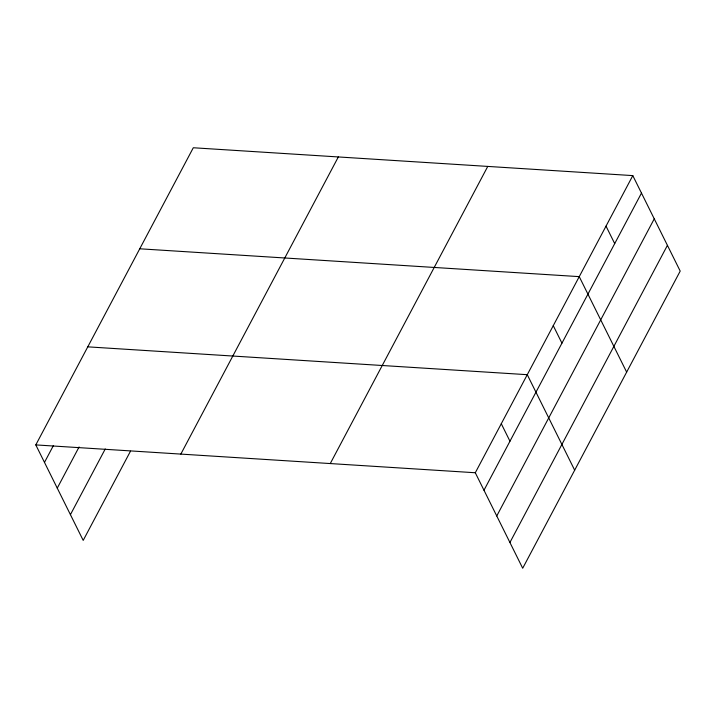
<?xml version="1.0" encoding="UTF-8"?>
<svg xmlns="http://www.w3.org/2000/svg" width="716" height="716" viewBox="0 0 716 716"><rect width="100%" height="100%" fill="white"/><g stroke="black" fill="none" stroke-linecap="round" stroke-linejoin="round"><path stroke-width="1.07" d="M130.5 451.161L83.199 540.392L35.8 444.905L193.302 147.756L632.801 175.608L680.2 271.095L522.698 568.244L475.299 472.748L632.801 175.608M44.482 462.393L53.315 445.728M57.262 488.133L79.091 446.954M70.428 514.652L105.252 448.959M180.835 454.096L338.337 156.947M330.264 463.556L487.766 166.416M483.98 490.236L641.482 193.096M496.752 515.976L654.254 218.836M509.917 542.504L667.419 245.355M139.754 248.792L579.244 276.636L626.652 372.123M87.773 346.848L527.271 374.692L574.671 470.188M35.8 444.905L475.299 472.748M606.022 226.122L614.704 243.61M553.262 325.664L561.944 343.152M501.281 423.72L509.962 441.208"/></g></svg>
